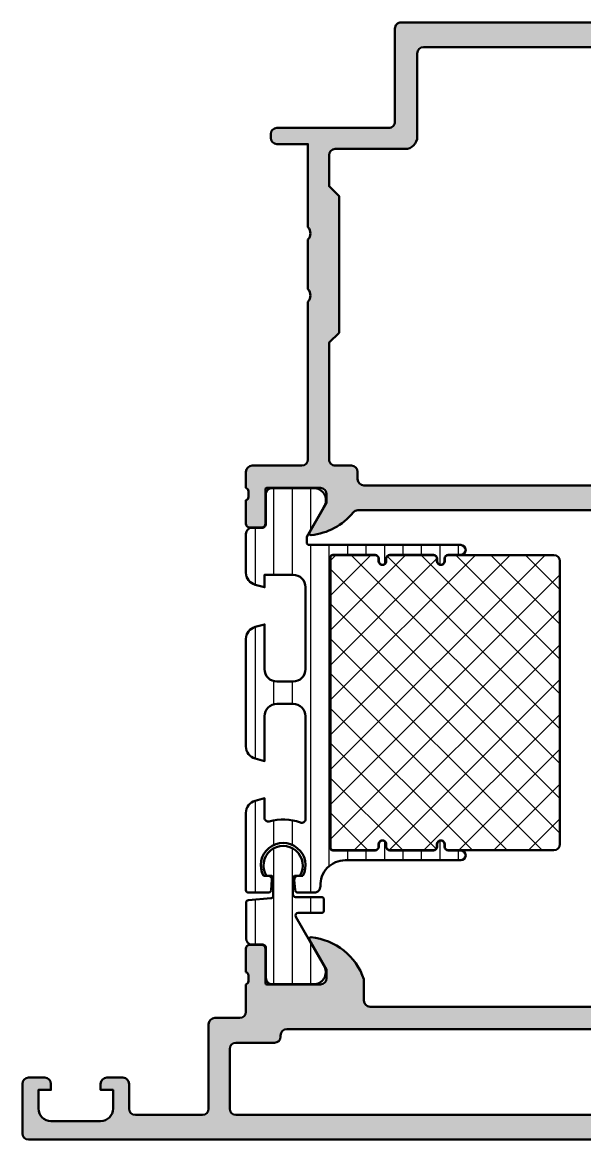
# Model space of a CAD drawing. Extents: x 5 to 108, y 0 to 90.
# Drawn here: x 5 to 50.3, y 0 to 90 of the extents above; entities that cross this region are included whole.
import ezdxf

# ---------------------------------------------------------------- set-up
doc = ezdxf.new("R2010")
doc.units = 0
for name, color, linetype, lineweight in [('0S-Alu contour', 7, 'Continuous', 50), ('0S-Alu hatch', 252, 'Continuous', 25), ('0S-Plastic contour', 254, 'Continuous', 50), ('0S-Plastic hatch', 253, 'Continuous', 25), ('0S-PT contour', 91, 'Continuous', 50), ('0S-PT hatch', 103, 'Continuous', 25)]:
    doc.layers.add(name, color=color, linetype=linetype, lineweight=lineweight)

# ---------------------------------------------------------------- blocks, each defined once
blk = doc.blocks.new('438130__79E4D78F_2E94_4DF5_B998_06AB415A24AF_')
at = {"layer": '0S-Alu hatch'}
h = blk.add_hatch(color=256, dxfattribs=at)
edge = h.paths.add_edge_path()
edge.add_line((83, 90), (35.5, 90))
edge.add_arc((35.5, 89.5), 0.5, 90, 180.00032)
edge.add_line((35, 89.5), (35, 82))
edge.add_ellipse((34.5, 82), major_axis=(-0.5, 0), ratio=1, start_angle=90, end_angle=180.00032, ccw=False)
edge.add_line((34.5, 81.5), (25.5, 81.5))
edge.add_arc((25.5, 81), 0.5, 90, 180)
edge.add_line((25, 81), (25, 80.7))
edge.add_arc((25.5, 80.7), 0.5, 180, 270)
edge.add_line((25.5, 80.2), (28, 80.2))
edge.add_line((28, 80.2), (28, 73.5))
edge.add_ellipse((27.475, 73), major_axis=(-0.725, 0), ratio=1, start_angle=136.39865, end_angle=223.60135, ccw=False)
edge.add_line((28, 72.5), (28, 68.5))
edge.add_ellipse((27.475, 68), major_axis=(-0.725, 0), ratio=1, start_angle=136.39865, end_angle=223.60135, ccw=False)
edge.add_line((28, 67.5), (28, 54.8))
edge.add_ellipse((27.5, 54.8), major_axis=(-0.5, 0), ratio=1, start_angle=90, end_angle=179.99983, ccw=False)
edge.add_line((27.5, 54.3), (23.5, 54.3))
edge.add_arc((23.5, 53.8), 0.5, 90, 179.99986)
edge.add_line((23, 53.8), (23, 52.5))
edge.add_ellipse((22.921, 52.232), major_axis=(-0.279, 0), ratio=1, start_angle=178.83541, end_angle=253.58012, ccw=False)
edge.add_line((23.2, 52.227), (23.2, 51.773))
edge.add_ellipse((22.921, 51.768), major_axis=(-0.279, 0), ratio=1, start_angle=106.42459, end_angle=181.16287, ccw=False)
edge.add_line((23, 51.5), (23, 49.62))
edge.add_arc((23.3, 49.62), 0.3, 180, 270)
edge.add_line((23.3, 49.32), (24.28, 49.32))
edge.add_arc((24.28, 49.62), 0.3, 270, 360)
edge.add_line((24.58, 49.62), (24.58, 52.38))
edge.add_ellipse((24.7, 52.38), major_axis=(-0.12, 0), ratio=1, start_angle=270, end_angle=360, ccw=False)
edge.add_line((24.7, 52.5), (29, 52.5))
edge.add_ellipse((29, 52), major_axis=(-0.5, 0), ratio=1, start_angle=180, end_angle=270, ccw=False)
edge.add_line((29.5, 52), (29.5, 51.3))
edge.add_line((29.5, 51.3), (28.118, 48.907))
edge.add_arc((28.238, 48.838), 0.138, 150, 275.62258)
edge.add_arc((27.762, 53.677), 5, 275.62258, 320.79398)
edge.add_ellipse((32.024, 50.2), major_axis=(-0.5, 0), ratio=1, start_angle=270, end_angle=320.79398, ccw=False)
edge.add_line((32.024, 50.7), (67.8, 50.7))
edge.add_ellipse((67.8, 50.2), major_axis=(-0.5, 0), ratio=1, start_angle=197.74842, end_angle=270, ccw=False)
edge.add_arc((73.038, 51.877), 5, 197.74842, 264.37742)
edge.add_arc((72.562, 47.038), 0.138, 264.37742, 390)
edge.add_line((72.681, 47.107), (71.3, 49.5))
edge.add_line((71.3, 49.5), (71.3, 50.2))
edge.add_ellipse((71.8, 50.2), major_axis=(-0.5, 0), ratio=1, start_angle=270, end_angle=360, ccw=False)
edge.add_line((71.8, 50.7), (76.1, 50.7))
edge.add_ellipse((76.1, 50.58), major_axis=(-0.12, 0), ratio=1, start_angle=180, end_angle=270, ccw=False)
edge.add_line((76.22, 50.58), (76.22, 47.82))
edge.add_arc((76.52, 47.82), 0.3, 180, 270)
edge.add_line((76.52, 47.52), (77.5, 47.52))
edge.add_arc((77.5, 47.82), 0.3, 270, 360)
edge.add_line((77.8, 47.82), (77.8, 49.7))
edge.add_ellipse((77.879, 49.968), major_axis=(-0.279, 0), ratio=1, start_angle=-1.16287, end_angle=73.57541, ccw=False)
edge.add_line((77.6, 49.973), (77.6, 50.427))
edge.add_ellipse((77.879, 50.432), major_axis=(-0.279, 0), ratio=1, start_angle=-73.58012, end_angle=1.16459, ccw=False)
edge.add_line((77.8, 50.7), (77.8, 70))
edge.add_ellipse((78.1, 70), major_axis=(-0.3, 0), ratio=1, start_angle=270, end_angle=360, ccw=False)
edge.add_line((78.1, 70.3), (81.3, 70.3))
edge.add_line((81.3, 70.3), (81.3, 69.5))
edge.add_line((81.3, 69.5), (82.3, 69.5))
edge.add_arc((82.3, 70), 0.5, 270, 360)
edge.add_line((82.8, 70), (82.8, 74.5))
edge.add_arc((81.8, 74.5), 1, 0, 90)
edge.add_line((81.8, 75.5), (81.3, 75.5))
edge.add_line((81.3, 75.5), (81.3, 73))
edge.add_ellipse((80.3, 73), major_axis=(-1, 0), ratio=1, start_angle=90, end_angle=180, ccw=False)
edge.add_line((80.3, 72), (79, 72))
edge.add_ellipse((79, 73), major_axis=(-1, 0), ratio=1, start_angle=0, end_angle=90, ccw=False)
edge.add_line((78, 73), (78, 80))
edge.add_ellipse((78.525, 80.5), major_axis=(-0.725, 0), ratio=1, start_angle=-43.60282, end_angle=43.60282, ccw=False)
edge.add_line((78, 81), (78, 87))
edge.add_ellipse((79, 87), major_axis=(-1, 0), ratio=1, start_angle=270, end_angle=360, ccw=False)
edge.add_line((79, 88), (80.3, 88))
edge.add_ellipse((80.3, 87), major_axis=(-1, 0), ratio=1, start_angle=180, end_angle=270, ccw=False)
edge.add_line((81.3, 87), (81.3, 85.5))
edge.add_line((81.3, 85.5), (81.9, 85.5))
edge.add_line((81.9, 85.5), (83, 86.6))
edge.add_line((83, 86.6), (83, 90))
edge = h.paths.add_edge_path()
edge.add_line((36.8, 80.8), (36.8, 87.5))
edge.add_ellipse((37.3, 87.5), major_axis=(-0.5, 0), ratio=1, start_angle=270.00106, end_angle=360, ccw=False)
edge.add_line((37.3, 88), (75.5, 88))
edge.add_ellipse((75.5, 87.5), major_axis=(-0.5, 0), ratio=1, start_angle=180, end_angle=270.00106, ccw=False)
edge.add_line((76, 87.5), (76, 53.2))
edge.add_ellipse((75.5, 53.2), major_axis=(-0.5, 0), ratio=1, start_angle=90, end_angle=180, ccw=False)
edge.add_line((75.5, 52.7), (32.5, 52.7))
edge.add_ellipse((32.5, 53.2), major_axis=(-0.5, 0), ratio=1, start_angle=0, end_angle=90, ccw=False)
edge.add_line((32, 53.2), (32, 53.799))
edge.add_arc((31.5, 53.799), 0.5, 0, 90)
edge.add_line((31.5, 54.299), (30.2, 54.299))
edge.add_ellipse((30.2, 54.799), major_axis=(-0.5, 0), ratio=1, start_angle=-0.00023, end_angle=90, ccw=False)
edge.add_line((29.7, 54.799), (29.7, 64.201))
edge.add_line((29.7, 64.201), (30.5, 65.001))
edge.add_line((30.5, 65.001), (30.5, 76.001))
edge.add_line((30.5, 76.001), (29.7, 76.801))
edge.add_line((29.7, 76.801), (29.7, 79.3))
edge.add_ellipse((30.2, 79.3), major_axis=(-0.5, 0), ratio=1, start_angle=270, end_angle=360, ccw=False)
edge.add_line((30.2, 79.8), (35.8, 79.8))
edge.add_arc((35.8, 80.8), 1, 270, 360)
at = {"layer": '0S-Alu contour', "color": 7}
for points in [[(35, 89.5), (35, 82)], [(83, 90), (35.5, 90)], [(81.3, 87), (81.3, 85.5), (81.9, 85.5), (83, 86.6), (83, 90)], [(36.8, 80.8), (36.8, 87.5)], [(37.3, 88), (75.5, 88)], [(76, 87.5), (76, 53.2)], [(79, 88), (80.3, 88)], [(78, 81), (78, 87)], [(34.5, 81.5), (25.5, 81.5)], [(25, 81), (25, 80.7)], [(25.5, 80.2), (28, 80.2), (28, 73.5)], [(29.7, 54.799), (29.7, 64.201), (30.5, 65.001), (30.5, 76.001), (29.7, 76.801), (29.7, 79.3)], [(30.2, 79.8), (35.8, 79.8)], [(78, 73), (78, 80)], [(81.8, 75.5), (81.3, 75.5), (81.3, 73)], [(82.8, 70), (82.8, 74.5)], [(28, 72.5), (28, 68.5)], [(80.3, 72), (79, 72)], [(78.1, 70.3), (81.3, 70.3), (81.3, 69.5), (82.3, 69.5)], [(77.8, 50.7), (77.8, 70)], [(28, 67.5), (28, 54.8)], [(27.5, 54.3), (23.5, 54.3)], [(31.5, 54.299), (30.2, 54.299)], [(23, 53.8), (23, 52.5)], [(32, 53.2), (32, 53.799)], [(23.2, 52.227), (23.2, 51.773)], [(24.58, 49.62), (24.58, 52.38)], [(24.7, 52.5), (29, 52.5)], [(75.5, 52.7), (32.5, 52.7)], [(23, 51.5), (23, 49.62)], [(29.5, 52), (29.5, 51.3), (28.118, 48.907)], [(32.024, 50.7), (67.8, 50.7)], [(71.8, 50.7), (76.1, 50.7)], [(76.22, 50.58), (76.22, 47.82)], [(77.6, 49.973), (77.6, 50.427)], [(72.681, 47.107), (71.3, 49.5), (71.3, 50.2)], [(77.8, 47.82), (77.8, 49.7)], [(23.3, 49.32), (24.28, 49.32)], [(76.52, 47.52), (77.5, 47.52)]]:
    blk.add_lwpolyline(points, dxfattribs=at)
for centre, radius, start, end in [((35.5, 89.5), 0.5, 90, 180.00032), ((25.5, 81), 0.5, 90, 180), ((25.5, 80.7), 0.5, 180, 270), ((35.8, 80.8), 1, 270, 0), ((81.8, 74.5), 1, 0, 90), ((82.3, 70), 0.5, 270, 0), ((23.5, 53.8), 0.5, 90, 179.99986), ((31.5, 53.799), 0.5, 0, 90), ((27.762, 53.677), 5, 275.62258, 320.79398), ((23.3, 49.62), 0.3, 180, 270), ((24.28, 49.62), 0.3, 270, 0), ((73.038, 51.877), 5, 197.74842, 264.37742), ((28.238, 48.838), 0.138, 150, 275.62258), ((76.52, 47.82), 0.3, 180, 270), ((77.5, 47.82), 0.3, 270, 0), ((72.562, 47.038), 0.138, 264.37742, 30)]:
    blk.add_arc(centre, radius, start, end, dxfattribs=at)
at = {"layer": '0S-Alu contour', "color": 7, "extrusion": (0, 0, -1)}
for centre, radius, start, end in [((-37.3, 87.5), 0.5, 0, 89.99894), ((-75.5, 87.5), 0.5, 89.99894, 180), ((-79, 87), 1, 0, 90), ((-80.3, 87), 1, 90, 180), ((-34.5, 82), 0.5, 179.99968, 270), ((-78.525, 80.5), 0.725, 316.39718, 43.60282), ((-30.2, 79.3), 0.5, 0, 90), ((-27.475, 73), 0.725, 136.39865, 223.60135), ((-79, 73), 1, 270, 0), ((-80.3, 73), 1, 180, 270), ((-78.1, 70), 0.3, 0, 90), ((-27.475, 68), 0.725, 136.39865, 223.60135), ((-27.5, 54.8), 0.5, 180.00017, 270), ((-30.2, 54.799), 0.5, 270, 0.00023), ((-32.5, 53.2), 0.5, 270, 0), ((-75.5, 53.2), 0.5, 180, 270), ((-22.921, 52.232), 0.279, 106.41988, 181.16459), ((-24.7, 52.38), 0.12, 0, 90), ((-29, 52), 0.5, 90, 180), ((-22.921, 51.768), 0.279, 178.83713, 253.57541), ((-32.024, 50.2), 0.5, 39.20602, 90), ((-67.8, 50.2), 0.5, 90, 162.25158), ((-71.8, 50.2), 0.5, 0, 90), ((-76.1, 50.58), 0.12, 90, 180), ((-77.879, 50.432), 0.279, 358.83541, 73.58012), ((-77.879, 49.968), 0.279, 286.42459, 1.16287)]:
    blk.add_arc(centre, radius, start, end, dxfattribs=at)
blk = doc.blocks.new('438150__A08273DF_E2D4_4EAE_BB58_9D61C9050718_')
at = {"layer": '0S-Alu hatch'}
h = blk.add_hatch(color=256, dxfattribs=at)
edge = h.paths.add_edge_path()
edge.add_arc((20.5, 9.3), 0.5, 90, 180)
edge.add_line((20, 9.3), (20, 2.5))
edge.add_ellipse((19.5, 2.5), major_axis=(-0.5, 0), ratio=1, start_angle=90, end_angle=180, ccw=False)
edge.add_line((19.5, 2), (14.1, 2))
edge.add_ellipse((14.1, 2.5), major_axis=(-0.5, 0), ratio=1, start_angle=0, end_angle=90, ccw=False)
edge.add_line((13.6, 2.5), (13.6, 4.5))
edge.add_arc((13.1, 4.5), 0.5, 0, 90)
edge.add_line((13.1, 5), (11.8, 5))
edge.add_arc((11.8, 4.5), 0.5, 90, 180)
edge.add_line((11.3, 4.5), (11.3, 4))
edge.add_line((11.3, 4), (12.3, 4))
edge.add_line((12.3, 4), (12.3, 2.5))
edge.add_ellipse((11.3, 2.5), major_axis=(-1, 0), ratio=1, start_angle=90, end_angle=180, ccw=False)
edge.add_line((11.3, 1.5), (7.3, 1.5))
edge.add_ellipse((7.3, 2.5), major_axis=(-1, 0), ratio=1, start_angle=0, end_angle=90, ccw=False)
edge.add_line((6.3, 2.5), (6.3, 4))
edge.add_line((6.3, 4), (7.3, 4))
edge.add_line((7.3, 4), (7.3, 4.5))
edge.add_arc((6.8, 4.5), 0.5, 0, 90)
edge.add_line((6.8, 5), (5.5, 5))
edge.add_arc((5.5, 4.5), 0.5, 90, 180)
edge.add_line((5, 4.5), (5, 0.5))
edge.add_arc((5.5, 0.5), 0.5, 180, 270)
edge.add_line((5.5, 0), (107.5, 0))
edge.add_arc((107.5, 0.5), 0.5, 270, 360)
edge.add_line((108, 0.5), (108, 4.5))
edge.add_arc((107.5, 4.5), 0.5, 0, 90)
edge.add_line((107.5, 5), (106.2, 5))
edge.add_arc((106.2, 4.5), 0.5, 90, 180)
edge.add_line((105.7, 4.5), (105.7, 4))
edge.add_line((105.7, 4), (106.7, 4))
edge.add_line((106.7, 4), (106.7, 2.5))
edge.add_ellipse((105.7, 2.5), major_axis=(-1, 0), ratio=1, start_angle=90, end_angle=180, ccw=False)
edge.add_line((105.7, 1.5), (101.7, 1.5))
edge.add_ellipse((101.7, 2.5), major_axis=(-1, 0), ratio=1, start_angle=0, end_angle=90, ccw=False)
edge.add_line((100.7, 2.5), (100.7, 4))
edge.add_line((100.7, 4), (101.7, 4))
edge.add_line((101.7, 4), (101.7, 4.5))
edge.add_arc((101.2, 4.5), 0.5, 0, 90)
edge.add_line((101.2, 5), (98.4, 5))
edge.add_arc((98.4, 4.5), 0.5, 90, 180)
edge.add_line((97.9, 4.5), (97.9, 4.3))
edge.add_arc((98.4, 4.3), 0.5, 180, 270)
edge.add_line((98.4, 3.8), (98.9, 3.8))
edge.add_ellipse((98.9, 3.3), major_axis=(-0.5, 0), ratio=1, start_angle=180, end_angle=270, ccw=False)
edge.add_line((99.4, 3.3), (99.4, 2.5))
edge.add_ellipse((98.9, 2.5), major_axis=(-0.5, 0), ratio=1, start_angle=90, end_angle=180, ccw=False)
edge.add_line((98.9, 2), (82.8, 2))
edge.add_line((82.8, 2), (76.729, 2.434))
edge.add_ellipse((76.8, 3.431), major_axis=(-1, 0), ratio=1, start_angle=0, end_angle=85.91438, ccw=False)
edge.add_line((75.8, 3.431), (75.8, 8.2))
edge.add_ellipse((76.3, 8.2), major_axis=(-0.5, 0), ratio=1, start_angle=270, end_angle=360, ccw=False)
edge.add_line((76.3, 8.7), (77.3, 8.7))
edge.add_arc((77.3, 9.2), 0.5, 270, 360)
edge.add_line((77.8, 9.2), (77.8, 10.7))
edge.add_ellipse((77.879, 10.968), major_axis=(-0.279, 0), ratio=1, start_angle=-1.16459, end_angle=73.58012, ccw=False)
edge.add_line((77.6, 10.973), (77.6, 11.427))
edge.add_ellipse((77.879, 11.432), major_axis=(-0.279, 0), ratio=1, start_angle=-73.57541, end_angle=1.16287, ccw=False)
edge.add_line((77.8, 11.7), (77.8, 13.58))
edge.add_arc((77.5, 13.58), 0.3, 0, 90)
edge.add_line((77.5, 13.88), (76.52, 13.88))
edge.add_arc((76.52, 13.58), 0.3, 90, 180)
edge.add_line((76.22, 13.58), (76.22, 10.82))
edge.add_ellipse((76.1, 10.82), major_axis=(-0.12, 0), ratio=1, start_angle=90, end_angle=180, ccw=False)
edge.add_line((76.1, 10.7), (71.8, 10.7))
edge.add_ellipse((71.8, 11.2), major_axis=(-0.5, 0), ratio=1, start_angle=0, end_angle=90, ccw=False)
edge.add_line((71.3, 11.2), (71.3, 11.9))
edge.add_line((71.3, 11.9), (72.681, 14.293))
edge.add_arc((72.562, 14.362), 0.138, 330, 455.62258)
edge.add_arc((73.038, 9.523), 5, 95.62258, 162.25158)
edge.add_ellipse((67.8, 11.2), major_axis=(-0.5, 0), ratio=1, start_angle=90, end_angle=162.25158, ccw=False)
edge.add_line((67.8, 10.7), (33, 10.7))
edge.add_ellipse((33, 11.2), major_axis=(-0.5, 0), ratio=1, start_angle=0, end_angle=90, ccw=False)
edge.add_line((32.5, 11.2), (32.5, 12.92))
edge.add_arc((27.762, 11.323), 5, 18.62222, 84.37742)
edge.add_arc((28.238, 16.162), 0.138, 84.37742, 210)
edge.add_line((28.119, 16.093), (29.5, 13.7))
edge.add_line((29.5, 13.7), (29.5, 13))
edge.add_ellipse((29, 13), major_axis=(-0.5, 0), ratio=1, start_angle=90, end_angle=180, ccw=False)
edge.add_line((29, 12.5), (24.7, 12.5))
edge.add_ellipse((24.7, 12.62), major_axis=(-0.12, 0), ratio=1, start_angle=0, end_angle=90, ccw=False)
edge.add_line((24.58, 12.62), (24.58, 15.38))
edge.add_arc((24.28, 15.38), 0.3, 0, 90)
edge.add_line((24.28, 15.68), (23.3, 15.68))
edge.add_arc((23.3, 15.38), 0.3, 90, 180)
edge.add_line((23, 15.38), (23, 13.5))
edge.add_ellipse((22.921, 13.232), major_axis=(-0.279, 0), ratio=1, start_angle=178.83713, end_angle=253.57541, ccw=False)
edge.add_line((23.2, 13.227), (23.2, 12.773))
edge.add_ellipse((22.921, 12.768), major_axis=(-0.279, 0), ratio=1, start_angle=106.41988, end_angle=181.16459, ccw=False)
edge.add_line((23, 12.5), (23, 10.3))
edge.add_ellipse((22.5, 10.3), major_axis=(-0.5, 0), ratio=1, start_angle=90, end_angle=180, ccw=False)
edge.add_line((22.5, 9.8), (20.5, 9.8))
edge = h.paths.add_edge_path()
edge.add_line((25.8, 8.3), (25.8, 8.4))
edge.add_ellipse((26.3, 8.4), major_axis=(-0.5, 0), ratio=1, start_angle=270, end_angle=360, ccw=False)
edge.add_line((26.3, 8.9), (73.6, 8.9))
edge.add_ellipse((73.6, 8.4), major_axis=(-0.5, 0), ratio=1, start_angle=180, end_angle=270, ccw=False)
edge.add_line((74.1, 8.4), (74.1, 2.5))
edge.add_ellipse((73.6, 2.5), major_axis=(-0.5, 0), ratio=1, start_angle=90, end_angle=180, ccw=False)
edge.add_line((73.6, 2), (22.2, 2))
edge.add_ellipse((22.2, 2.5), major_axis=(-0.5, 0), ratio=1, start_angle=0, end_angle=90, ccw=False)
edge.add_line((21.7, 2.5), (21.7, 7.3))
edge.add_ellipse((22.2, 7.3), major_axis=(-0.5, 0), ratio=1, start_angle=270, end_angle=360, ccw=False)
edge.add_line((22.2, 7.8), (25.3, 7.8))
edge.add_arc((25.3, 8.3), 0.5, 270, 360)
at = {"layer": '0S-Alu contour', "color": 7}
for points in [[(23, 15.38), (23, 13.5)], [(24.28, 15.68), (23.3, 15.68)], [(24.58, 12.62), (24.58, 15.38)], [(28.119, 16.093), (29.5, 13.7), (29.5, 13)], [(71.3, 11.2), (71.3, 11.9), (72.681, 14.293)], [(76.22, 13.58), (76.22, 10.82)], [(77.5, 13.88), (76.52, 13.88)], [(77.8, 11.7), (77.8, 13.58)], [(23.2, 13.227), (23.2, 12.773)], [(32.5, 11.2), (32.5, 12.92)], [(23, 12.5), (23, 10.3)], [(29, 12.5), (24.7, 12.5)], [(77.6, 10.973), (77.6, 11.427)], [(67.8, 10.7), (33, 10.7)], [(76.1, 10.7), (71.8, 10.7)], [(77.8, 9.2), (77.8, 10.7)], [(20, 9.3), (20, 2.5)], [(22.5, 9.8), (20.5, 9.8)], [(25.8, 8.3), (25.8, 8.4)], [(26.3, 8.9), (73.6, 8.9)], [(74.1, 8.4), (74.1, 2.5)], [(75.8, 3.431), (75.8, 8.2)], [(76.3, 8.7), (77.3, 8.7)], [(21.7, 2.5), (21.7, 7.3)], [(22.2, 7.8), (25.3, 7.8)], [(6.8, 5), (5.5, 5)], [(13.1, 5), (11.8, 5)], [(101.2, 5), (98.4, 5)], [(107.5, 5), (106.2, 5)], [(5, 4.5), (5, 0.5)], [(6.3, 2.5), (6.3, 4), (7.3, 4), (7.3, 4.5)], [(11.3, 4.5), (11.3, 4), (12.3, 4), (12.3, 2.5)], [(13.6, 2.5), (13.6, 4.5)], [(97.9, 4.5), (97.9, 4.3)], [(98.4, 3.8), (98.9, 3.8)], [(100.7, 2.5), (100.7, 4), (101.7, 4), (101.7, 4.5)], [(105.7, 4.5), (105.7, 4), (106.7, 4), (106.7, 2.5)], [(108, 0.5), (108, 4.5)], [(99.4, 3.3), (99.4, 2.5)], [(19.5, 2), (14.1, 2)], [(73.6, 2), (22.2, 2)], [(98.9, 2), (82.8, 2), (76.729, 2.434)], [(11.3, 1.5), (7.3, 1.5)], [(105.7, 1.5), (101.7, 1.5)], [(5.5, 0), (107.5, 0)]]:
    blk.add_lwpolyline(points, dxfattribs=at)
for centre, radius, start, end in [((28.238, 16.162), 0.138, 84.37742, 210), ((27.762, 11.323), 5, 18.62222, 84.37742), ((23.3, 15.38), 0.3, 90, 180), ((24.28, 15.38), 0.3, 0, 90), ((73.038, 9.523), 5, 95.62258, 162.25158), ((72.562, 14.362), 0.138, 330, 95.62258), ((76.52, 13.58), 0.3, 90, 180), ((77.5, 13.58), 0.3, 0, 90), ((20.5, 9.3), 0.5, 90, 180), ((77.3, 9.2), 0.5, 270, 0), ((25.3, 8.3), 0.5, 270, 0), ((5.5, 4.5), 0.5, 90, 180), ((6.8, 4.5), 0.5, 0, 90), ((11.8, 4.5), 0.5, 90, 180), ((13.1, 4.5), 0.5, 0, 90), ((98.4, 4.5), 0.5, 90, 180), ((101.2, 4.5), 0.5, 0, 90), ((106.2, 4.5), 0.5, 90, 180), ((107.5, 4.5), 0.5, 0, 90), ((98.4, 4.3), 0.5, 180, 270), ((5.5, 0.5), 0.5, 180, 270), ((107.5, 0.5), 0.5, 270, 0)]:
    blk.add_arc(centre, radius, start, end, dxfattribs=at)
at = {"layer": '0S-Alu contour', "color": 7, "extrusion": (0, 0, -1)}
for centre, radius, start, end in [((-22.921, 13.232), 0.279, 106.42459, 181.16287), ((-22.921, 12.768), 0.279, 178.83541, 253.58012), ((-24.7, 12.62), 0.12, 270, 0), ((-29, 13), 0.5, 180, 270), ((-33, 11.2), 0.5, 270, 0), ((-67.8, 11.2), 0.5, 197.74842, 270), ((-71.8, 11.2), 0.5, 270, 0), ((-76.1, 10.82), 0.12, 180, 270), ((-77.879, 11.432), 0.279, 358.83713, 73.57541), ((-77.879, 10.968), 0.279, 286.41988, 1.16459), ((-22.5, 10.3), 0.5, 180, 270), ((-26.3, 8.4), 0.5, 0, 90), ((-73.6, 8.4), 0.5, 90, 180), ((-76.3, 8.2), 0.5, 0, 90), ((-22.2, 7.3), 0.5, 0, 90), ((-98.9, 3.3), 0.5, 90, 180), ((-76.8, 3.431), 1, 274.08562, 0), ((-7.3, 2.5), 1, 270, 0), ((-11.3, 2.5), 1, 180, 270), ((-14.1, 2.5), 0.5, 270, 0), ((-19.5, 2.5), 0.5, 180, 270), ((-22.2, 2.5), 0.5, 270, 0), ((-73.6, 2.5), 0.5, 180, 270), ((-98.9, 2.5), 0.5, 180, 270), ((-101.7, 2.5), 1, 270, 0), ((-105.7, 2.5), 1, 180, 270)]:
    blk.add_arc(centre, radius, start, end, dxfattribs=at)
blk = doc.blocks.new('284671__C650CBCF_BC05_4E92_84AB_DC999B836389___005E1759_1048_4FD4_9949_6D9D2563AD6E_')
at = {"layer": '0S-Plastic hatch'}
h = blk.add_hatch(dxfattribs=at)
h.set_pattern_fill('ANSI31', color=256, scale=0.468, angle=45, style=0)
edge = h.paths.add_edge_path()
edge.add_line((26.8, 45.5), (24.5, 45.5))
edge.add_line((24.5, 45.5), (24.5, 44.5))
edge.add_line((24.5, 44.5), (23.741, 44.703))
edge.add_ellipse((24.001, 45.67), major_axis=(-1.001, 0), ratio=1, start_angle=0.04033, end_angle=74.9403, ccw=False)
edge.add_line((23, 45.669), (23, 48.79))
edge.add_ellipse((23.5, 48.79), major_axis=(-0.5, 0), ratio=1, start_angle=270, end_angle=360, ccw=False)
edge.add_line((23.5, 49.29), (24.31, 49.29))
edge.add_arc((24.31, 49.59), 0.3, 270, 360.00792)
edge.add_line((24.61, 49.59), (24.61, 51.99))
edge.add_ellipse((25.11, 51.99), major_axis=(-0.5, 0), ratio=1, start_angle=-90, end_angle=0.00792, ccw=False)
edge.add_line((25.11, 52.49), (28.587, 52.49))
edge.add_ellipse((28.444, 51.5), major_axis=(-1, 0), ratio=1, start_angle=147.27298, end_angle=261.81839, ccw=False)
edge.add_line((29.285, 50.96), (27.9, 48.56))
edge.add_line((27.9, 48.56), (27.9, 48.1))
edge.add_arc((28.1, 48.1), 0.2, 180, 270)
edge.add_line((28.1, 47.9), (40.3, 47.9))
edge.add_ellipse((40.3, 47.5), major_axis=(-0.4, 0), ratio=1, start_angle=90, end_angle=270, ccw=False)
edge.add_line((40.3, 47.1), (39.3, 47.1))
edge.add_arc((39.3, 46.8), 0.3, 90, 180)
edge.add_line((39, 46.8), (39, 46.6))
edge.add_ellipse((38.7, 46.6), major_axis=(-0.3, 0), ratio=1, start_angle=0, end_angle=180, ccw=False)
edge.add_line((38.4, 46.6), (38.4, 46.8))
edge.add_arc((38.1, 46.8), 0.3, 0, 90)
edge.add_line((38.1, 47.1), (34.6, 47.1))
edge.add_arc((34.6, 46.8), 0.3, 90, 180)
edge.add_line((34.3, 46.8), (34.3, 46.6))
edge.add_ellipse((34, 46.6), major_axis=(-0.3, 0), ratio=1, start_angle=0, end_angle=180, ccw=False)
edge.add_line((33.7, 46.6), (33.7, 46.8))
edge.add_arc((33.4, 46.8), 0.3, 0, 90)
edge.add_line((33.4, 47.1), (30, 47.1))
edge.add_arc((30, 46.9), 0.2, 90, 180)
edge.add_line((29.8, 46.9), (29.8, 23.5))
edge.add_arc((30, 23.5), 0.2, 180, 270)
edge.add_line((30, 23.3), (33.4, 23.3))
edge.add_arc((33.4, 23.6), 0.3, 270, 360)
edge.add_line((33.7, 23.6), (33.7, 23.8))
edge.add_ellipse((34, 23.8), major_axis=(-0.3, 0), ratio=1, start_angle=180, end_angle=360, ccw=False)
edge.add_line((34.3, 23.8), (34.3, 23.6))
edge.add_arc((34.6, 23.6), 0.3, 180, 270)
edge.add_line((34.6, 23.3), (38.1, 23.3))
edge.add_arc((38.1, 23.6), 0.3, 270, 360)
edge.add_line((38.4, 23.6), (38.4, 23.8))
edge.add_ellipse((38.7, 23.8), major_axis=(-0.3, 0), ratio=1, start_angle=180, end_angle=360, ccw=False)
edge.add_line((39, 23.8), (39, 23.6))
edge.add_arc((39.3, 23.6), 0.3, 180, 270)
edge.add_line((39.3, 23.3), (40.3, 23.3))
edge.add_ellipse((40.3, 22.9), major_axis=(-0.4, 0), ratio=1, start_angle=90, end_angle=270, ccw=False)
edge.add_line((40.3, 22.5), (30.998, 22.5))
edge.add_arc((30.998, 20.5), 2, 90, 182.29202)
edge.add_ellipse((28.5, 20.4), major_axis=(-0.5, 0), ratio=1, start_angle=90, end_angle=182.29202, ccw=False)
edge.add_line((28.5, 19.9), (27.174, 19.9))
edge.add_ellipse((27.174, 20.1), major_axis=(-0.2, 0), ratio=1, start_angle=5.00016, end_angle=90, ccw=False)
edge.add_line((26.975, 20.083), (26.901, 20.924))
edge.add_ellipse((27.2, 20.95), major_axis=(-0.3, 0), ratio=1, start_angle=-90, end_angle=5.00016, ccw=False)
edge.add_line((27.2, 21.25), (27.587, 21.25))
edge.add_arc((26, 22.1), 1.8, 331.82136, 568.17864)
edge.add_line((24.413, 21.25), (24.8, 21.25))
edge.add_ellipse((24.8, 20.95), major_axis=(-0.3, 0), ratio=1, start_angle=174.99984, end_angle=270, ccw=False)
edge.add_line((25.099, 20.924), (25.025, 20.083))
edge.add_ellipse((24.826, 20.1), major_axis=(-0.2, 0), ratio=1, start_angle=90, end_angle=174.99984, ccw=False)
edge.add_line((24.826, 19.9), (23.2, 19.9))
edge.add_ellipse((23.2, 20.1), major_axis=(-0.2, 0), ratio=1, start_angle=0, end_angle=90, ccw=False)
edge.add_line((23, 20.1), (23, 26.331))
edge.add_ellipse((24.001, 26.33), major_axis=(-1.001, 0), ratio=1, start_angle=285.0628, end_angle=359.95479, ccw=False)
edge.add_line((23.741, 27.297), (24.5, 27.5))
edge.add_line((24.5, 27.5), (24.5, 25.92))
edge.add_arc((24.8, 25.92), 0.3, 180, 287.01888)
edge.add_ellipse((26, 22), major_axis=(-3.8, 0), ratio=1, start_angle=248.53974, end_angle=287.01888, ccw=False)
edge.add_arc((27.5, 25.816), 0.3, 248.53974, 360)
edge.add_line((27.8, 25.816), (27.8, 34.1))
edge.add_arc((26.8, 34.1), 1, 0, 90)
edge.add_line((26.8, 35.1), (25.5, 35.1))
edge.add_arc((25.5, 34.1), 1, 90, 179.99214)
edge.add_line((24.5, 34.1), (24.5, 30.5))
edge.add_line((24.5, 30.5), (23.741, 30.703))
edge.add_ellipse((24.001, 31.67), major_axis=(-1.001, 0), ratio=1, start_angle=0.04033, end_angle=74.9403, ccw=False)
edge.add_line((23, 31.669), (23, 40.331))
edge.add_ellipse((24.001, 40.33), major_axis=(-1.001, 0), ratio=1, start_angle=285.0628, end_angle=359.95479, ccw=False)
edge.add_line((23.741, 41.297), (24.5, 41.5))
edge.add_line((24.5, 41.5), (24.5, 37.9))
edge.add_arc((25.5, 37.9), 1, 180.00786, 270)
edge.add_line((25.5, 36.9), (26.8, 36.9))
edge.add_arc((26.8, 37.9), 1, 270, 360)
edge.add_line((27.8, 37.9), (27.8, 44.5))
edge.add_arc((26.8, 44.5), 1, 0, 90)
at = {"layer": '0S-Plastic contour', "color": 7}
for points in [[(25.11, 52.49), (28.587, 52.49)], [(24.61, 49.59), (24.61, 51.99)], [(29.285, 50.96), (27.9, 48.56), (27.9, 48.1)], [(23, 45.669), (23, 48.79)], [(23.5, 49.29), (24.31, 49.29)], [(28.1, 47.9), (40.3, 47.9)], [(29.8, 46.9), (29.8, 23.5)], [(33.4, 47.1), (30, 47.1)], [(38.1, 47.1), (34.6, 47.1)], [(40.3, 47.1), (39.3, 47.1)], [(33.7, 46.6), (33.7, 46.8)], [(34.3, 46.8), (34.3, 46.6)], [(38.4, 46.6), (38.4, 46.8)], [(39, 46.8), (39, 46.6)], [(26.8, 45.5), (24.5, 45.5), (24.5, 44.5), (23.741, 44.703)], [(27.8, 37.9), (27.8, 44.5)], [(23.741, 41.297), (24.5, 41.5), (24.5, 37.9)], [(23, 31.669), (23, 40.331)], [(25.5, 36.9), (26.8, 36.9)], [(26.8, 35.1), (25.5, 35.1)], [(24.5, 34.1), (24.5, 30.5), (23.741, 30.703)], [(27.8, 25.816), (27.8, 34.1)], [(23.741, 27.297), (24.5, 27.5), (24.5, 25.92)], [(23, 20.1), (23, 26.331)], [(33.7, 23.6), (33.7, 23.8)], [(34.3, 23.8), (34.3, 23.6)], [(38.4, 23.6), (38.4, 23.8)], [(39, 23.8), (39, 23.6)], [(30, 23.3), (33.4, 23.3)], [(34.6, 23.3), (38.1, 23.3)], [(39.3, 23.3), (40.3, 23.3)], [(40.3, 22.5), (30.998, 22.5)], [(24.413, 21.25), (24.8, 21.25)], [(25.099, 20.924), (25.025, 20.083)], [(26.975, 20.083), (26.901, 20.924)], [(27.2, 21.25), (27.587, 21.25)], [(24.826, 19.9), (23.2, 19.9)], [(28.5, 19.9), (27.174, 19.9)]]:
    blk.add_lwpolyline(points, dxfattribs=at)
at = {"layer": '0S-Plastic contour', "color": 7, "extrusion": (0, 0, -1)}
for centre, radius, start, end in [((-25.11, 51.99), 0.5, 359.99208, 90), ((-28.444, 51.5), 1, 98.18161, 212.72702), ((-23.5, 48.79), 0.5, 0, 90), ((-40.3, 47.5), 0.4, 90, 270), ((-34, 46.6), 0.3, 180, 0), ((-38.7, 46.6), 0.3, 180, 0), ((-24.001, 45.67), 1.001, 285.0597, 359.95967), ((-24.001, 40.33), 1.001, 0.04521, 74.9372), ((-24.001, 31.67), 1.001, 285.0597, 359.95967), ((-24.001, 26.33), 1.001, 0.04521, 74.9372), ((-26, 22), 3.8, 72.98112, 111.46026), ((-34, 23.8), 0.3, 0, 180), ((-38.7, 23.8), 0.3, 0, 180), ((-40.3, 22.9), 0.4, 90, 270), ((-24.8, 20.95), 0.3, 90, 185.00016), ((-27.2, 20.95), 0.3, 354.99984, 90), ((-23.2, 20.1), 0.2, 270, 0), ((-24.826, 20.1), 0.2, 185.00016, 270), ((-27.174, 20.1), 0.2, 270, 354.99984), ((-28.5, 20.4), 0.5, 177.70798, 270)]:
    blk.add_arc(centre, radius, start, end, dxfattribs=at)
at = {"layer": '0S-Plastic contour', "color": 7}
for centre, radius, start, end in [((24.31, 49.59), 0.3, 270, 0.00792), ((28.1, 48.1), 0.2, 180, 270), ((30, 46.9), 0.2, 90, 180), ((33.4, 46.8), 0.3, 0, 90), ((34.6, 46.8), 0.3, 90, 180), ((38.1, 46.8), 0.3, 0, 90), ((39.3, 46.8), 0.3, 90, 180), ((26.8, 44.5), 1, 0, 90), ((25.5, 37.9), 1, 180.00786, 270), ((26.8, 37.9), 1, 270, 0), ((25.5, 34.1), 1, 90, 179.99214), ((26.8, 34.1), 1, 0, 90), ((24.8, 25.92), 0.3, 180, 287.01888), ((27.5, 25.816), 0.3, 248.53974, 0), ((26, 22.1), 1.8, 331.82136, 208.17864), ((30, 23.5), 0.2, 180, 270), ((33.4, 23.6), 0.3, 270, 0), ((34.6, 23.6), 0.3, 180, 270), ((38.1, 23.6), 0.3, 270, 0), ((39.3, 23.6), 0.3, 180, 270), ((30.998, 20.5), 2, 90, 182.29202)]:
    blk.add_arc(centre, radius, start, end, dxfattribs=at)
blk = doc.blocks.new('439100__7877AAF3_D8F2_4781_87F9_3EF64A9EB850_')
at = {"layer": '0S-PT hatch'}
h = blk.add_hatch(dxfattribs=at)
h.set_pattern_fill('ANSI37', color=256, scale=0.625, angle=90, style=0)
edge = h.paths.add_edge_path()
edge.add_ellipse((47.8, 46.6), major_axis=(-0.49, 0), ratio=1, start_angle=180, end_angle=270, ccw=False)
edge.add_line((48.29, 46.6), (48.29, 23.8))
edge.add_ellipse((47.8, 23.8), major_axis=(-0.49, 0), ratio=1, start_angle=90, end_angle=180, ccw=False)
edge.add_line((47.8, 23.31), (39.3, 23.31))
edge.add_ellipse((39.3, 23.6), major_axis=(-0.29, 0), ratio=1, start_angle=0, end_angle=90, ccw=False)
edge.add_line((39.01, 23.6), (39.01, 23.8))
edge.add_arc((38.7, 23.8), 0.31, 0, 180)
edge.add_line((38.39, 23.8), (38.39, 23.6))
edge.add_ellipse((38.1, 23.6), major_axis=(-0.29, 0), ratio=1, start_angle=90, end_angle=180, ccw=False)
edge.add_line((38.1, 23.31), (34.6, 23.31))
edge.add_ellipse((34.6, 23.6), major_axis=(-0.29, 0), ratio=1, start_angle=0, end_angle=90, ccw=False)
edge.add_line((34.31, 23.6), (34.31, 23.8))
edge.add_arc((34, 23.8), 0.31, 0, 180)
edge.add_line((33.69, 23.8), (33.69, 23.6))
edge.add_ellipse((33.4, 23.6), major_axis=(-0.29, 0), ratio=1, start_angle=90, end_angle=180, ccw=False)
edge.add_line((33.4, 23.31), (30, 23.31))
edge.add_ellipse((30, 23.5), major_axis=(-0.19, 0), ratio=1, start_angle=0, end_angle=90, ccw=False)
edge.add_line((29.81, 23.5), (29.81, 46.9))
edge.add_ellipse((30, 46.9), major_axis=(-0.19, 0), ratio=1, start_angle=270, end_angle=360, ccw=False)
edge.add_line((30, 47.09), (33.4, 47.09))
edge.add_ellipse((33.4, 46.8), major_axis=(-0.29, 0), ratio=1, start_angle=180, end_angle=270, ccw=False)
edge.add_line((33.69, 46.8), (33.69, 46.6))
edge.add_arc((34, 46.6), 0.31, 180, 360)
edge.add_line((34.31, 46.6), (34.31, 46.8))
edge.add_ellipse((34.6, 46.8), major_axis=(-0.29, 0), ratio=1, start_angle=270, end_angle=360, ccw=False)
edge.add_line((34.6, 47.09), (38.1, 47.09))
edge.add_ellipse((38.1, 46.8), major_axis=(-0.29, 0), ratio=1, start_angle=180, end_angle=270, ccw=False)
edge.add_line((38.39, 46.8), (38.39, 46.6))
edge.add_arc((38.7, 46.6), 0.31, 180, 360)
edge.add_line((39.01, 46.6), (39.01, 46.8))
edge.add_ellipse((39.3, 46.8), major_axis=(-0.29, 0), ratio=1, start_angle=270, end_angle=360, ccw=False)
edge.add_line((39.3, 47.09), (47.8, 47.09))
at = {"layer": '0S-PT contour', "color": 7}
for points in [[(29.81, 23.5), (29.81, 46.9)], [(30, 47.09), (33.4, 47.09)], [(34.6, 47.09), (38.1, 47.09)], [(39.3, 47.09), (47.8, 47.09)], [(33.69, 46.8), (33.69, 46.6)], [(34.31, 46.6), (34.31, 46.8)], [(38.39, 46.8), (38.39, 46.6)], [(39.01, 46.6), (39.01, 46.8)], [(48.29, 46.6), (48.29, 23.8)], [(33.69, 23.8), (33.69, 23.6)], [(34.31, 23.6), (34.31, 23.8)], [(38.39, 23.8), (38.39, 23.6)], [(39.01, 23.6), (39.01, 23.8)], [(33.4, 23.31), (30, 23.31)], [(38.1, 23.31), (34.6, 23.31)], [(47.8, 23.31), (39.3, 23.31)]]:
    blk.add_lwpolyline(points, dxfattribs=at)
at = {"layer": '0S-PT contour', "color": 7, "extrusion": (0, 0, -1)}
for centre, radius, start, end in [((-30, 46.9), 0.19, 0, 90), ((-33.4, 46.8), 0.29, 90, 180), ((-34.6, 46.8), 0.29, 0, 90), ((-38.1, 46.8), 0.29, 90, 180), ((-39.3, 46.8), 0.29, 0, 90), ((-47.8, 46.6), 0.49, 90, 180), ((-30, 23.5), 0.19, 270, 0), ((-33.4, 23.6), 0.29, 180, 270), ((-34.6, 23.6), 0.29, 270, 0), ((-38.1, 23.6), 0.29, 180, 270), ((-39.3, 23.6), 0.29, 270, 0), ((-47.8, 23.8), 0.49, 180, 270)]:
    blk.add_arc(centre, radius, start, end, dxfattribs=at)
at = {"layer": '0S-PT contour', "color": 7}
for centre, start, end in [((34, 46.6), 180, 0), ((38.7, 46.6), 180, 0), ((34, 23.8), 0, 180), ((38.7, 23.8), 0, 180)]:
    blk.add_arc(centre, 0.31, start, end, dxfattribs=at)
blk = doc.blocks.new('284671__57C5E412_04FE_4C6C_A184_F26EB770F971___5ABA6324_445D_4A82_B633_1277526A9D88_')
at = {"layer": '0S-Plastic hatch'}
h = blk.add_hatch(dxfattribs=at)
h.set_pattern_fill('ANSI31', color=256, scale=0.468, angle=45, style=0)
edge = h.paths.add_edge_path()
edge.add_line((23.01, 19.092), (23.01, 16.21))
edge.add_arc((23.5, 16.21), 0.49, 180, 269.99999)
edge.add_line((23.5, 15.72), (24.31, 15.72))
edge.add_ellipse((24.31, 15.41), major_axis=(-0.31, 0), ratio=1, start_angle=179.99208, end_angle=269.99999, ccw=False)
edge.add_line((24.62, 15.41), (24.62, 13.01))
edge.add_arc((25.11, 13.01), 0.49, 179.99208, 270)
edge.add_line((25.11, 12.52), (28.586, 12.52))
edge.add_arc((28.444, 13.5), 0.99, 278.2229, 392.74136)
edge.add_line((29.277, 14.035), (27.03, 17.945))
edge.add_ellipse((27.212, 18.05), major_axis=(-0.21, 0), ratio=1, start_angle=-90, end_angle=29.87984, ccw=False)
edge.add_line((27.212, 18.26), (29.1, 18.26))
edge.add_arc((29.1, 18.45), 0.19, 270.12246, 359.87978)
edge.add_line((29.29, 18.45), (29.29, 19.35))
edge.add_arc((29.1, 19.35), 0.19, 0.11408, 89.88367)
edge.add_line((29.1, 19.54), (27, 19.54))
edge.add_ellipse((27, 19.75), major_axis=(-0.21, 0), ratio=1, start_angle=0.10619, end_angle=89.89807, ccw=False)
edge.add_line((26.79, 19.75), (26.79, 21.05))
edge.add_ellipse((27, 21.05), major_axis=(-0.21, 0), ratio=1, start_angle=270.11066, end_angle=359.89147, ccw=False)
edge.add_line((27, 21.26), (27.349, 21.26))
edge.add_arc((26, 22.081), 1.579, 328.68724, 571.31276)
edge.add_line((24.651, 21.26), (25, 21.26))
edge.add_ellipse((25, 21.05), major_axis=(-0.21, 0), ratio=1, start_angle=180.10931, end_angle=269.88855, ccw=False)
edge.add_line((25.21, 21.05), (25.21, 19.65))
edge.add_ellipse((25, 19.65), major_axis=(-0.21, 0), ratio=1, start_angle=90.23315, end_angle=179.89147, ccw=False)
edge.add_line((25, 19.44), (23.2, 19.283))
edge.add_arc((23.2, 19.092), 0.19, 89.98968, 179.88509)
at = {"layer": '0S-Plastic contour', "color": 7}
for points in [[(24.651, 21.26), (25, 21.26)], [(25.21, 21.05), (25.21, 19.65)], [(26.79, 19.75), (26.79, 21.05)], [(27, 21.26), (27.349, 21.26)], [(23.01, 19.092), (23.01, 16.21)], [(25, 19.44), (23.2, 19.283)], [(29.1, 19.54), (27, 19.54)], [(29.29, 18.45), (29.29, 19.35)], [(27.212, 18.26), (29.1, 18.26)], [(29.277, 14.035), (27.03, 17.945)], [(23.5, 15.72), (24.31, 15.72)], [(24.62, 15.41), (24.62, 13.01)], [(25.11, 12.52), (28.586, 12.52)]]:
    blk.add_lwpolyline(points, dxfattribs=at)
for centre, radius, start, end in [((26, 22.081), 1.579, 328.68724, 211.31276), ((23.2, 19.092), 0.19, 89.98968, 179.88509), ((29.1, 19.35), 0.19, 0.11408, 89.88367), ((29.1, 18.45), 0.19, 270.12246, 359.87978), ((23.5, 16.21), 0.49, 180, 269.99999), ((28.444, 13.5), 0.99, 278.2229, 32.74136), ((25.11, 13.01), 0.49, 179.99208, 270)]:
    blk.add_arc(centre, radius, start, end, dxfattribs=at)
at = {"layer": '0S-Plastic contour', "color": 7, "extrusion": (0, 0, -1)}
for centre, radius, start, end in [((-25, 21.05), 0.21, 90.11145, 179.89069), ((-27, 21.05), 0.21, 0.10853, 89.88934), ((-25, 19.65), 0.21, 180.10853, 269.76685), ((-27, 19.75), 0.21, 270.10193, 359.89381), ((-27.212, 18.05), 0.21, 330.12016, 90), ((-24.31, 15.41), 0.31, 90.00001, 180.00792)]:
    blk.add_arc(centre, radius, start, end, dxfattribs=at)
blk = doc.blocks.new('439100__F43833A9_1F9D_43B9_8375_EB084A30D384_')
at = {"layer": '0S-Alu contour', "color": 7}
for name in ['438130__79E4D78F_2E94_4DF5_B998_06AB415A24AF_', '438150__A08273DF_E2D4_4EAE_BB58_9D61C9050718_']:
    blk.add_blockref(name, (0, 0), dxfattribs=at)
at = {"layer": '0S-Plastic contour', "color": 7}
for name in ['284671__C650CBCF_BC05_4E92_84AB_DC999B836389___005E1759_1048_4FD4_9949_6D9D2563AD6E_', '284671__57C5E412_04FE_4C6C_A184_F26EB770F971___5ABA6324_445D_4A82_B633_1277526A9D88_']:
    blk.add_blockref(name, (0, 0), dxfattribs=at)
at = {"layer": '0S-PT contour', "color": 7}
blk.add_blockref('439100__7877AAF3_D8F2_4781_87F9_3EF64A9EB850_', (0, 0), dxfattribs=at)

msp = doc.modelspace()

# ---------------------------------------------------------------- block references
at = {"layer": '0S-Alu contour', "color": 7}
msp.add_blockref('439100__F43833A9_1F9D_43B9_8375_EB084A30D384_', (0, 0), dxfattribs=at)

doc.saveas('drawing.dxf')
